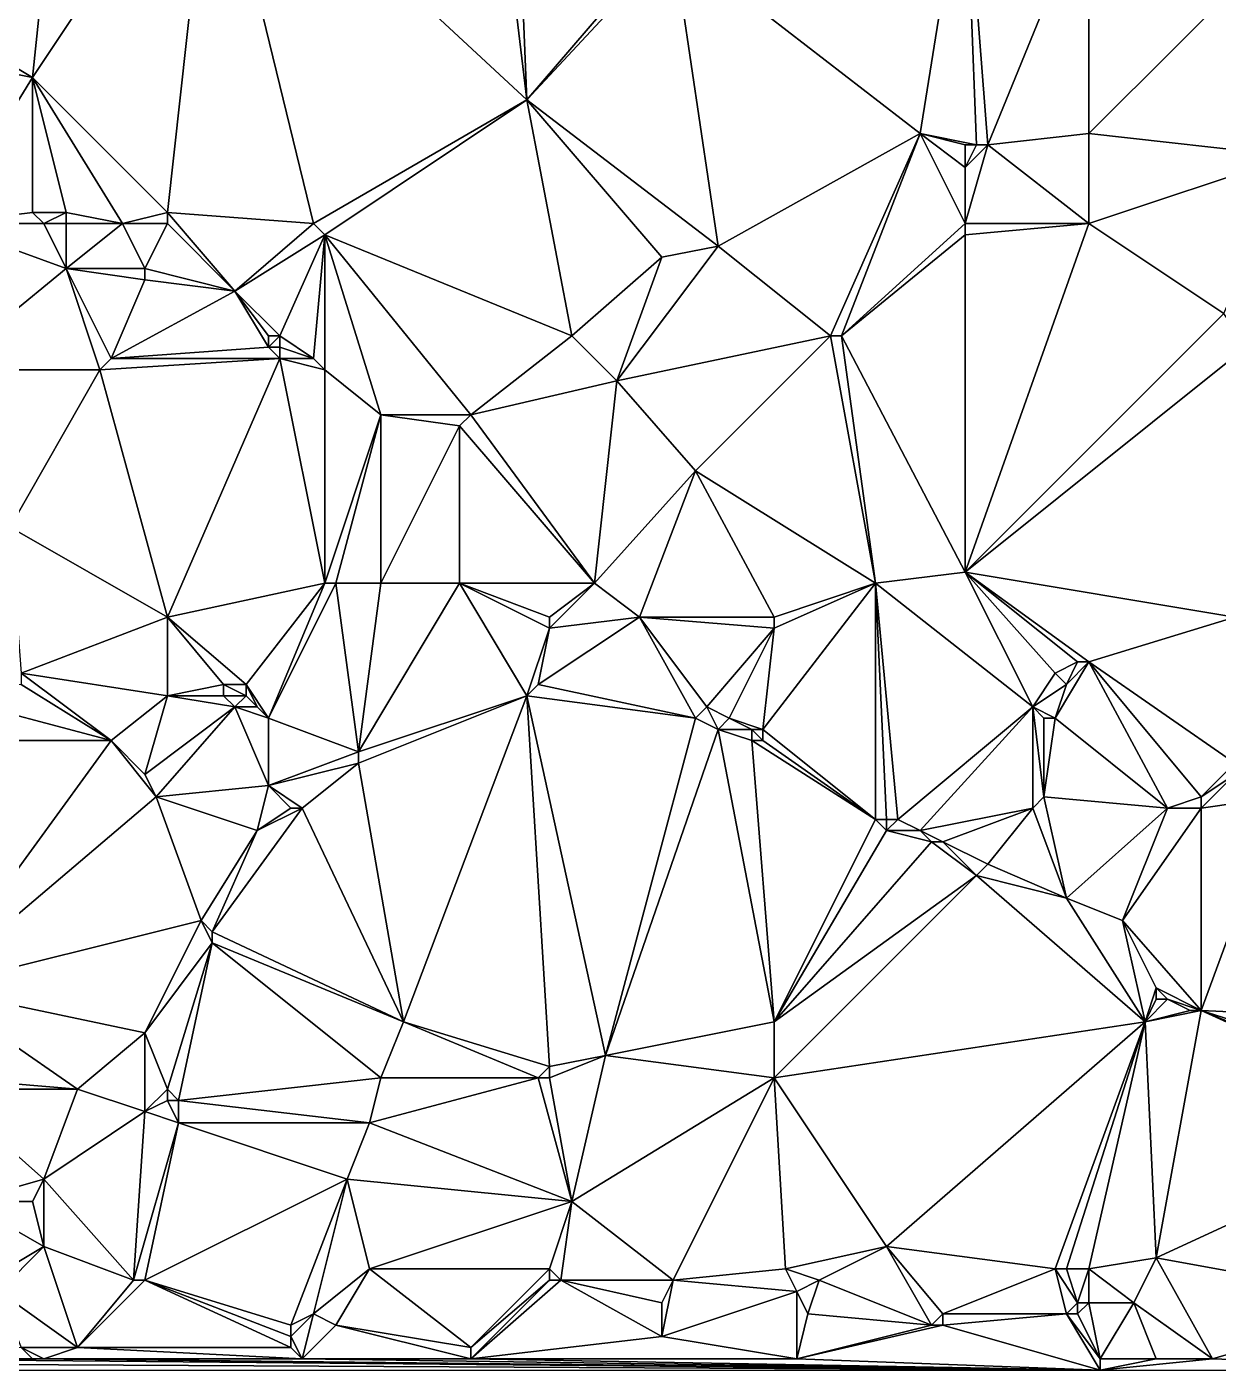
# Model space of a CAD drawing. Extents: x 2679276 to 2679656, y 1246784 to 1247152.
# Drawn here: x 2679507.5 to 2679560.5, y 1246784.2 to 1246844 of the extents above; entities that cross this region are included whole.
import ezdxf

# ---------------------------------------------------------------- set-up
doc = ezdxf.new("R2010")
doc.units = 0

msp = doc.modelspace()

# ---------------------------------------------------------------- linework, layer by layer
for points in [[(2679507.75, 1246841.75, 455.564), (2679513.75, 1246835.75, 455.943), (2679515.75, 1246853.75, 455.023)], [(2679515.75, 1246853.75, 455.023), (2679508.75, 1246851.25, 455.251), (2679507.75, 1246841.75, 455.564)], [(2679520.25, 1246835.25, 455.372), (2679515.75, 1246853.75, 455.023), (2679513.75, 1246835.75, 455.943)], [(2679528.25, 1246853.25, 454.707), (2679515.75, 1246853.75, 455.023), (2679529.75, 1246840.75, 454.312)], [(2679520.25, 1246835.25, 455.372), (2679529.75, 1246840.75, 454.312), (2679515.75, 1246853.75, 455.023)], [(2679529.25, 1246852.75, 454.703), (2679528.25, 1246853.25, 454.707), (2679529.75, 1246840.75, 454.312)], [(2679535.75, 1246847.75, 453.604), (2679529.25, 1246852.75, 454.703), (2679529.75, 1246840.75, 454.312)], [(2679547.25, 1246839.25, 454.881), (2679549.25, 1246851.75, 452.861), (2679536.25, 1246847.75, 453.58)], [(2679547.25, 1246839.25, 454.881), (2679549.75, 1246838.75, 454.914), (2679549.25, 1246851.75, 452.861)], [(2679549.75, 1246838.75, 454.914), (2679550.25, 1246838.75, 454.89), (2679549.25, 1246851.75, 452.861)], [(2679550.25, 1246838.75, 454.89), (2679554.75, 1246849.75, 453.065), (2679549.25, 1246851.75, 452.861)], [(2679498.25, 1246847.25, 455.592), (2679505.25, 1246843.25, 455.545), (2679508.25, 1246851.25, 455.258)], [(2679508.75, 1246851.25, 455.251), (2679508.25, 1246851.25, 455.258), (2679505.25, 1246843.25, 455.545)], [(2679505.25, 1246843.25, 455.545), (2679507.75, 1246841.75, 455.564), (2679508.75, 1246851.25, 455.251)], [(2679550.25, 1246838.75, 454.89), (2679554.75, 1246839.25, 454.167), (2679554.75, 1246849.75, 453.065)], [(2679554.75, 1246839.25, 454.167), (2679562.75, 1246847.25, 451.647), (2679554.75, 1246849.75, 453.065)], [(2679535.75, 1246847.75, 453.604), (2679529.75, 1246840.75, 454.312), (2679536.25, 1246847.75, 453.58)], [(2679529.75, 1246840.75, 454.312), (2679538.25, 1246834.25, 455.064), (2679536.25, 1246847.75, 453.58)], [(2679547.25, 1246839.25, 454.881), (2679536.25, 1246847.75, 453.58), (2679538.25, 1246834.25, 455.064)], [(2679563.75, 1246838.25, 452.96), (2679562.75, 1246847.25, 451.647), (2679554.75, 1246839.25, 454.167)], [(2679505.25, 1246843.25, 455.545), (2679502.75, 1246842.75, 455.984), (2679507.75, 1246841.75, 455.564)], [(2679503.75, 1246835.25, 458.432), (2679507.75, 1246841.75, 455.564), (2679502.75, 1246842.75, 455.984)], [(2679507.75, 1246841.75, 455.564), (2679503.75, 1246835.25, 458.432), (2679507.75, 1246835.75, 458.02)], [(2679511.75, 1246835.25, 457.136), (2679507.75, 1246841.75, 455.564), (2679509.25, 1246835.75, 458.003)], [(2679509.25, 1246835.75, 458.003), (2679507.75, 1246841.75, 455.564), (2679507.75, 1246835.75, 458.02)], [(2679507.75, 1246841.75, 455.564), (2679511.75, 1246835.25, 457.136), (2679513.75, 1246835.75, 455.943)], [(2679520.75, 1246834.75, 455.391), (2679529.75, 1246840.75, 454.312), (2679520.25, 1246835.25, 455.372)], [(2679520.75, 1246834.75, 455.391), (2679531.75, 1246830.25, 455.105), (2679529.75, 1246840.75, 454.312)], [(2679538.25, 1246834.25, 455.064), (2679529.75, 1246840.75, 454.312), (2679535.75, 1246833.75, 455.153)], [(2679529.75, 1246840.75, 454.312), (2679531.75, 1246830.25, 455.105), (2679535.75, 1246833.75, 455.153)], [(2679543.25, 1246830.25, 455.055), (2679547.25, 1246839.25, 454.881), (2679538.25, 1246834.25, 455.064)], [(2679543.25, 1246830.25, 455.055), (2679543.75, 1246830.25, 455.061), (2679547.25, 1246839.25, 454.881)], [(2679549.25, 1246835.25, 455.003), (2679547.25, 1246839.25, 454.881), (2679543.75, 1246830.25, 455.061)], [(2679549.25, 1246837.75, 454.975), (2679547.25, 1246839.25, 454.881), (2679549.25, 1246835.25, 455.003)], [(2679549.25, 1246837.75, 454.975), (2679549.25, 1246838.75, 454.928), (2679547.25, 1246839.25, 454.881)], [(2679549.25, 1246838.75, 454.928), (2679549.75, 1246838.75, 454.914), (2679547.25, 1246839.25, 454.881)], [(2679554.75, 1246839.25, 454.167), (2679550.25, 1246838.75, 454.89), (2679554.75, 1246835.25, 454.735)], [(2679554.75, 1246839.25, 454.167), (2679554.75, 1246835.25, 454.735), (2679563.75, 1246838.25, 452.96)], [(2679549.25, 1246837.75, 454.975), (2679549.25, 1246835.25, 455.003), (2679550.25, 1246838.75, 454.89)], [(2679549.25, 1246835.25, 455.003), (2679554.75, 1246835.25, 454.735), (2679550.25, 1246838.75, 454.89)], [(2679549.75, 1246838.75, 454.914), (2679549.25, 1246837.75, 454.975), (2679550.25, 1246838.75, 454.89)], [(2679549.25, 1246838.75, 454.928), (2679549.25, 1246837.75, 454.975), (2679549.75, 1246838.75, 454.914)], [(2679560.75, 1246831.25, 454.503), (2679563.75, 1246838.25, 452.96), (2679554.75, 1246835.25, 454.735)], [(2679507.75, 1246835.75, 458.02), (2679503.75, 1246835.25, 458.432), (2679508.25, 1246835.25, 458.2)], [(2679507.75, 1246835.75, 458.02), (2679508.25, 1246835.25, 458.2), (2679509.25, 1246835.75, 458.003)], [(2679509.25, 1246835.25, 458.156), (2679509.25, 1246835.75, 458.003), (2679508.25, 1246835.25, 458.2)], [(2679511.75, 1246835.25, 457.136), (2679509.25, 1246835.75, 458.003), (2679509.25, 1246835.25, 458.156)], [(2679513.75, 1246835.75, 455.943), (2679511.75, 1246835.25, 457.136), (2679513.75, 1246835.25, 456.176)], [(2679520.25, 1246835.25, 455.372), (2679513.75, 1246835.75, 455.943), (2679516.75, 1246832.25, 457.739)], [(2679516.75, 1246832.25, 457.739), (2679513.75, 1246835.75, 455.943), (2679513.75, 1246835.25, 456.176)], [(2679503.75, 1246828.75, 460.264), (2679509.25, 1246833.25, 458.331), (2679503.75, 1246835.25, 458.432)], [(2679508.25, 1246835.25, 458.2), (2679503.75, 1246835.25, 458.432), (2679509.25, 1246833.25, 458.331)], [(2679509.25, 1246835.25, 458.156), (2679508.25, 1246835.25, 458.2), (2679509.25, 1246833.25, 458.331)], [(2679509.25, 1246835.25, 458.156), (2679509.25, 1246833.25, 458.331), (2679511.75, 1246835.25, 457.136)], [(2679512.75, 1246833.25, 457.761), (2679511.75, 1246835.25, 457.136), (2679509.25, 1246833.25, 458.331)], [(2679513.75, 1246835.25, 456.176), (2679511.75, 1246835.25, 457.136), (2679512.75, 1246833.25, 457.761)], [(2679513.75, 1246835.25, 456.176), (2679512.75, 1246833.25, 457.761), (2679516.75, 1246832.25, 457.739)], [(2679520.25, 1246835.25, 455.372), (2679516.75, 1246832.25, 457.739), (2679520.75, 1246834.75, 455.391)], [(2679549.25, 1246834.75, 455.004), (2679549.25, 1246835.25, 455.003), (2679543.75, 1246830.25, 455.061)], [(2679560.75, 1246831.25, 454.503), (2679554.75, 1246835.25, 454.735), (2679549.25, 1246819.75, 454.968)], [(2679549.25, 1246834.75, 455.004), (2679554.75, 1246835.25, 454.735), (2679549.25, 1246835.25, 455.003)], [(2679549.25, 1246834.75, 455.004), (2679549.25, 1246819.75, 454.968), (2679554.75, 1246835.25, 454.735)], [(2679518.75, 1246830.25, 458.014), (2679520.75, 1246834.75, 455.391), (2679516.75, 1246832.25, 457.739)], [(2679520.75, 1246834.75, 455.391), (2679518.75, 1246830.25, 458.014), (2679520.25, 1246829.25, 458.15)], [(2679520.75, 1246828.75, 458.228), (2679520.75, 1246834.75, 455.391), (2679520.25, 1246829.25, 458.15)], [(2679523.25, 1246826.75, 458.185), (2679520.75, 1246834.75, 455.391), (2679520.75, 1246828.75, 458.228)], [(2679531.75, 1246830.25, 455.105), (2679520.75, 1246834.75, 455.391), (2679527.25, 1246826.75, 457.407)], [(2679523.25, 1246826.75, 458.185), (2679527.25, 1246826.75, 457.407), (2679520.75, 1246834.75, 455.391)], [(2679549.25, 1246819.75, 454.968), (2679549.25, 1246834.75, 455.004), (2679543.75, 1246830.25, 455.061)], [(2679531.75, 1246830.25, 455.105), (2679533.75, 1246828.25, 455.075), (2679535.75, 1246833.75, 455.153)], [(2679538.25, 1246834.25, 455.064), (2679535.75, 1246833.75, 455.153), (2679533.75, 1246828.25, 455.075)], [(2679543.25, 1246830.25, 455.055), (2679538.25, 1246834.25, 455.064), (2679533.75, 1246828.25, 455.075)], [(2679510.75, 1246828.75, 458.868), (2679509.25, 1246833.25, 458.331), (2679503.75, 1246828.75, 460.264)], [(2679510.75, 1246828.75, 458.868), (2679511.25, 1246829.25, 458.707), (2679509.25, 1246833.25, 458.331)], [(2679512.75, 1246832.75, 457.975), (2679509.25, 1246833.25, 458.331), (2679511.25, 1246829.25, 458.707)], [(2679512.75, 1246832.75, 457.975), (2679512.75, 1246833.25, 457.761), (2679509.25, 1246833.25, 458.331)], [(2679512.75, 1246832.75, 457.975), (2679516.75, 1246832.25, 457.739), (2679512.75, 1246833.25, 457.761)], [(2679516.75, 1246832.25, 457.739), (2679512.75, 1246832.75, 457.975), (2679511.25, 1246829.25, 458.707)], [(2679516.75, 1246832.25, 457.739), (2679511.25, 1246829.25, 458.707), (2679518.25, 1246829.75, 458.226)], [(2679518.25, 1246830.25, 458.079), (2679516.75, 1246832.25, 457.739), (2679518.25, 1246829.75, 458.226)], [(2679518.25, 1246830.25, 458.079), (2679518.75, 1246830.25, 458.014), (2679516.75, 1246832.25, 457.739)], [(2679561.75, 1246829.75, 454.492), (2679560.75, 1246831.25, 454.503), (2679549.25, 1246819.75, 454.968)], [(2679518.25, 1246829.75, 458.226), (2679518.75, 1246830.25, 458.014), (2679518.25, 1246830.25, 458.079)], [(2679518.75, 1246829.75, 458.178), (2679518.75, 1246830.25, 458.014), (2679518.25, 1246829.75, 458.226)], [(2679518.75, 1246830.25, 458.014), (2679518.75, 1246829.75, 458.178), (2679520.25, 1246829.25, 458.15)], [(2679533.75, 1246828.25, 455.075), (2679531.75, 1246830.25, 455.105), (2679527.25, 1246826.75, 457.407)], [(2679533.75, 1246828.25, 455.075), (2679537.25, 1246824.25, 455.122), (2679543.25, 1246830.25, 455.055)], [(2679537.25, 1246824.25, 455.122), (2679545.25, 1246819.25, 455.149), (2679543.25, 1246830.25, 455.055)], [(2679543.25, 1246830.25, 455.055), (2679545.25, 1246819.25, 455.149), (2679543.75, 1246830.25, 455.061)], [(2679549.25, 1246819.75, 454.968), (2679543.75, 1246830.25, 455.061), (2679545.25, 1246819.25, 455.149)], [(2679518.25, 1246829.75, 458.226), (2679511.25, 1246829.25, 458.707), (2679518.75, 1246829.25, 458.32)], [(2679518.25, 1246829.75, 458.226), (2679518.75, 1246829.25, 458.32), (2679518.75, 1246829.75, 458.178)], [(2679518.75, 1246829.75, 458.178), (2679518.75, 1246829.25, 458.32), (2679520.25, 1246829.25, 458.15)], [(2679549.25, 1246819.75, 454.968), (2679561.25, 1246817.75, 454.66), (2679561.75, 1246829.75, 454.492)], [(2679510.75, 1246828.75, 458.868), (2679518.75, 1246829.25, 458.32), (2679511.25, 1246829.25, 458.707)], [(2679513.75, 1246817.75, 460.924), (2679518.75, 1246829.25, 458.32), (2679510.75, 1246828.75, 458.868)], [(2679520.75, 1246819.25, 460.027), (2679518.75, 1246829.25, 458.32), (2679513.75, 1246817.75, 460.924)], [(2679520.75, 1246828.75, 458.228), (2679520.25, 1246829.25, 458.15), (2679518.75, 1246829.25, 458.32)], [(2679518.75, 1246829.25, 458.32), (2679520.75, 1246819.25, 460.027), (2679520.75, 1246828.75, 458.228)], [(2679503.75, 1246828.75, 460.264), (2679506.75, 1246821.75, 460.735), (2679510.75, 1246828.75, 458.868)], [(2679506.75, 1246821.75, 460.735), (2679513.75, 1246817.75, 460.924), (2679510.75, 1246828.75, 458.868)], [(2679523.25, 1246826.75, 458.185), (2679520.75, 1246828.75, 458.228), (2679520.75, 1246819.25, 460.027)], [(2679533.75, 1246828.25, 455.075), (2679527.25, 1246826.75, 457.407), (2679532.75, 1246819.25, 456.669)], [(2679533.75, 1246828.25, 455.075), (2679532.75, 1246819.25, 456.669), (2679537.25, 1246824.25, 455.122)], [(2679521.25, 1246819.25, 459.916), (2679523.25, 1246826.75, 458.185), (2679520.75, 1246819.25, 460.027)], [(2679523.25, 1246826.75, 458.185), (2679521.25, 1246819.25, 459.916), (2679523.25, 1246819.25, 459.366)], [(2679527.25, 1246826.75, 457.407), (2679523.25, 1246826.75, 458.185), (2679526.75, 1246826.25, 457.696)], [(2679523.25, 1246826.75, 458.185), (2679523.25, 1246819.25, 459.366), (2679526.75, 1246826.25, 457.696)], [(2679527.25, 1246826.75, 457.407), (2679526.75, 1246826.25, 457.696), (2679532.75, 1246819.25, 456.669)], [(2679526.75, 1246819.25, 458.198), (2679526.75, 1246826.25, 457.696), (2679523.25, 1246819.25, 459.366)], [(2679526.75, 1246819.25, 458.198), (2679532.75, 1246819.25, 456.669), (2679526.75, 1246826.25, 457.696)], [(2679532.75, 1246819.25, 456.669), (2679534.75, 1246817.75, 456.806), (2679537.25, 1246824.25, 455.122)], [(2679540.75, 1246817.75, 455.586), (2679537.25, 1246824.25, 455.122), (2679534.75, 1246817.75, 456.806)], [(2679540.75, 1246817.75, 455.586), (2679545.25, 1246819.25, 455.149), (2679537.25, 1246824.25, 455.122)], [(2679513.75, 1246817.75, 460.924), (2679506.75, 1246821.75, 460.735), (2679507.25, 1246815.25, 462.926)], [(2679549.25, 1246819.75, 454.968), (2679545.25, 1246819.25, 455.149), (2679552.25, 1246813.75, 455.521)], [(2679554.25, 1246815.75, 455.189), (2679554.75, 1246815.75, 455.226), (2679549.25, 1246819.75, 454.968)], [(2679549.25, 1246819.75, 454.968), (2679553.25, 1246815.25, 455.234), (2679554.25, 1246815.75, 455.189)], [(2679549.25, 1246819.75, 454.968), (2679552.25, 1246813.75, 455.521), (2679553.25, 1246815.25, 455.234)], [(2679561.25, 1246817.75, 454.66), (2679549.25, 1246819.75, 454.968), (2679554.75, 1246815.75, 455.226)], [(2679520.75, 1246819.25, 460.027), (2679513.75, 1246817.75, 460.924), (2679517.25, 1246814.75, 460.838)], [(2679520.75, 1246819.25, 460.027), (2679517.25, 1246814.75, 460.838), (2679518.25, 1246813.25, 460.966)], [(2679521.25, 1246819.25, 459.916), (2679518.25, 1246813.25, 460.966), (2679522.25, 1246811.75, 460.334)], [(2679521.25, 1246819.25, 459.916), (2679520.75, 1246819.25, 460.027), (2679518.25, 1246813.25, 460.966)], [(2679523.25, 1246819.25, 459.366), (2679521.25, 1246819.25, 459.916), (2679522.25, 1246811.75, 460.334)], [(2679523.25, 1246819.25, 459.366), (2679522.25, 1246811.75, 460.334), (2679526.75, 1246819.25, 458.198)], [(2679526.75, 1246819.25, 458.198), (2679522.25, 1246811.75, 460.334), (2679529.75, 1246814.25, 457.797)], [(2679526.75, 1246819.25, 458.198), (2679530.75, 1246817.25, 457.268), (2679530.75, 1246817.75, 457.197)], [(2679532.75, 1246819.25, 456.669), (2679526.75, 1246819.25, 458.198), (2679530.75, 1246817.75, 457.197)], [(2679526.75, 1246819.25, 458.198), (2679529.75, 1246814.25, 457.797), (2679530.75, 1246817.25, 457.268)], [(2679530.75, 1246817.25, 457.268), (2679532.75, 1246819.25, 456.669), (2679530.75, 1246817.75, 457.197)], [(2679532.75, 1246819.25, 456.669), (2679530.75, 1246817.25, 457.268), (2679534.75, 1246817.75, 456.806)], [(2679540.75, 1246817.25, 455.683), (2679540.25, 1246812.75, 457.084), (2679545.25, 1246819.25, 455.149)], [(2679545.25, 1246819.25, 455.149), (2679540.25, 1246812.75, 457.084), (2679545.25, 1246808.75, 457.543)], [(2679540.75, 1246817.75, 455.586), (2679540.75, 1246817.25, 455.683), (2679545.25, 1246819.25, 455.149)], [(2679545.75, 1246808.75, 457.521), (2679545.25, 1246819.25, 455.149), (2679545.25, 1246808.75, 457.543)], [(2679546.25, 1246808.75, 457.493), (2679545.25, 1246819.25, 455.149), (2679545.75, 1246808.75, 457.521)], [(2679552.25, 1246813.75, 455.521), (2679545.25, 1246819.25, 455.149), (2679546.25, 1246808.75, 457.493)], [(2679513.75, 1246817.75, 460.924), (2679507.25, 1246815.25, 462.926), (2679513.75, 1246814.25, 461.726)], [(2679516.25, 1246814.75, 460.977), (2679513.75, 1246817.75, 460.924), (2679513.75, 1246814.25, 461.726)], [(2679516.25, 1246814.75, 460.977), (2679517.25, 1246814.75, 460.838), (2679513.75, 1246817.75, 460.924)], [(2679530.25, 1246814.75, 457.611), (2679537.25, 1246813.25, 457.279), (2679534.75, 1246817.75, 456.806)], [(2679530.25, 1246814.75, 457.611), (2679534.75, 1246817.75, 456.806), (2679530.75, 1246817.25, 457.268)], [(2679534.75, 1246817.75, 456.806), (2679537.75, 1246813.75, 457.152), (2679540.75, 1246817.25, 455.683)], [(2679537.75, 1246813.75, 457.152), (2679534.75, 1246817.75, 456.806), (2679537.25, 1246813.25, 457.279)], [(2679540.75, 1246817.25, 455.683), (2679540.75, 1246817.75, 455.586), (2679534.75, 1246817.75, 456.806)], [(2679561.25, 1246811.25, 457.354), (2679561.25, 1246817.75, 454.66), (2679554.75, 1246815.75, 455.226)], [(2679530.25, 1246814.75, 457.611), (2679530.75, 1246817.25, 457.268), (2679529.75, 1246814.25, 457.797)], [(2679538.75, 1246813.25, 457.14), (2679540.75, 1246817.25, 455.683), (2679537.75, 1246813.75, 457.152)], [(2679540.75, 1246817.25, 455.683), (2679538.75, 1246813.25, 457.14), (2679540.25, 1246812.75, 457.084)], [(2679507.25, 1246814.75, 463.048), (2679511.25, 1246812.25, 463.224), (2679507.25, 1246815.25, 462.926)], [(2679511.25, 1246812.25, 463.224), (2679513.75, 1246814.25, 461.726), (2679507.25, 1246815.25, 462.926)], [(2679552.25, 1246813.75, 455.521), (2679553.75, 1246814.75, 455.373), (2679553.25, 1246815.25, 455.234)], [(2679553.25, 1246813.25, 455.653), (2679558.25, 1246809.25, 457.444), (2679554.75, 1246815.75, 455.226)], [(2679553.75, 1246814.75, 455.373), (2679553.25, 1246813.25, 455.653), (2679554.75, 1246815.75, 455.226)], [(2679553.25, 1246815.25, 455.234), (2679553.75, 1246814.75, 455.373), (2679554.25, 1246815.75, 455.189)], [(2679554.25, 1246815.75, 455.189), (2679553.75, 1246814.75, 455.373), (2679554.75, 1246815.75, 455.226)], [(2679561.25, 1246811.25, 457.354), (2679554.75, 1246815.75, 455.226), (2679559.75, 1246809.75, 457.531)], [(2679558.25, 1246809.25, 457.444), (2679559.75, 1246809.75, 457.531), (2679554.75, 1246815.75, 455.226)], [(2679503.75, 1246814.25, 463.163), (2679511.25, 1246812.25, 463.224), (2679507.25, 1246814.75, 463.048)], [(2679516.25, 1246814.75, 460.977), (2679513.75, 1246814.25, 461.726), (2679516.25, 1246814.25, 461.091)], [(2679516.25, 1246814.75, 460.977), (2679517.25, 1246814.25, 460.926), (2679517.25, 1246814.75, 460.838)], [(2679516.25, 1246814.25, 461.091), (2679517.25, 1246814.25, 460.926), (2679516.25, 1246814.75, 460.977)], [(2679517.75, 1246813.75, 460.947), (2679518.25, 1246813.25, 460.966), (2679517.25, 1246814.75, 460.838)], [(2679517.25, 1246814.25, 460.926), (2679517.75, 1246813.75, 460.947), (2679517.25, 1246814.75, 460.838)], [(2679530.25, 1246814.75, 457.611), (2679529.75, 1246814.25, 457.797), (2679537.25, 1246813.25, 457.279)], [(2679553.75, 1246814.75, 455.373), (2679552.25, 1246813.75, 455.521), (2679553.25, 1246813.25, 455.653)], [(2679511.25, 1246812.25, 463.224), (2679503.75, 1246814.25, 463.163), (2679501.25, 1246812.25, 463.355)], [(2679511.25, 1246812.25, 463.224), (2679512.75, 1246810.75, 463.413), (2679513.75, 1246814.25, 461.726)], [(2679512.75, 1246810.75, 463.413), (2679516.75, 1246813.75, 461.129), (2679513.75, 1246814.25, 461.726)], [(2679516.25, 1246814.25, 461.091), (2679513.75, 1246814.25, 461.726), (2679516.75, 1246813.75, 461.129)], [(2679517.25, 1246814.25, 460.926), (2679516.25, 1246814.25, 461.091), (2679516.75, 1246813.75, 461.129)], [(2679517.25, 1246814.25, 460.926), (2679516.75, 1246813.75, 461.129), (2679517.75, 1246813.75, 460.947)], [(2679529.75, 1246814.25, 457.797), (2679522.25, 1246811.25, 460.394), (2679524.25, 1246799.75, 460.646)], [(2679522.25, 1246811.25, 460.394), (2679529.75, 1246814.25, 457.797), (2679522.25, 1246811.75, 460.334)], [(2679524.25, 1246799.75, 460.646), (2679530.75, 1246797.75, 459.324), (2679529.75, 1246814.25, 457.797)], [(2679529.75, 1246814.25, 457.797), (2679533.25, 1246798.25, 459.113), (2679537.25, 1246813.25, 457.279)], [(2679530.75, 1246797.75, 459.324), (2679533.25, 1246798.25, 459.113), (2679529.75, 1246814.25, 457.797)], [(2679513.25, 1246809.75, 463.511), (2679516.75, 1246813.75, 461.129), (2679512.75, 1246810.75, 463.413)], [(2679516.75, 1246813.75, 461.129), (2679513.25, 1246809.75, 463.511), (2679518.25, 1246810.25, 461.855)], [(2679517.75, 1246813.75, 460.947), (2679516.75, 1246813.75, 461.129), (2679518.25, 1246813.25, 460.966)], [(2679518.25, 1246810.25, 461.855), (2679518.25, 1246813.25, 460.966), (2679516.75, 1246813.75, 461.129)], [(2679538.25, 1246812.75, 457.266), (2679537.75, 1246813.75, 457.152), (2679537.25, 1246813.25, 457.279)], [(2679538.25, 1246812.75, 457.266), (2679538.75, 1246813.25, 457.14), (2679537.75, 1246813.75, 457.152)], [(2679546.25, 1246808.75, 457.493), (2679547.25, 1246808.25, 457.525), (2679552.25, 1246813.75, 455.521)], [(2679552.25, 1246809.25, 456.554), (2679552.25, 1246813.75, 455.521), (2679547.25, 1246808.25, 457.525)], [(2679552.75, 1246809.75, 456.407), (2679552.25, 1246813.75, 455.521), (2679552.25, 1246809.25, 456.554)], [(2679552.75, 1246813.25, 455.618), (2679553.25, 1246813.25, 455.653), (2679552.25, 1246813.75, 455.521)], [(2679552.75, 1246813.25, 455.618), (2679552.25, 1246813.75, 455.521), (2679552.75, 1246809.75, 456.407)], [(2679518.25, 1246813.25, 460.966), (2679518.25, 1246810.25, 461.855), (2679522.25, 1246811.75, 460.334)], [(2679538.25, 1246812.75, 457.266), (2679537.25, 1246813.25, 457.279), (2679533.25, 1246798.25, 459.113)], [(2679538.25, 1246812.75, 457.266), (2679539.75, 1246812.75, 457.133), (2679538.75, 1246813.25, 457.14)], [(2679539.75, 1246812.75, 457.133), (2679540.25, 1246812.75, 457.084), (2679538.75, 1246813.25, 457.14)], [(2679553.25, 1246813.25, 455.653), (2679552.75, 1246813.25, 455.618), (2679552.75, 1246809.75, 456.407)], [(2679552.75, 1246809.75, 456.407), (2679558.25, 1246809.25, 457.444), (2679553.25, 1246813.25, 455.653)], [(2679501.25, 1246812.25, 463.355), (2679503.25, 1246801.25, 464.863), (2679511.25, 1246812.25, 463.224)], [(2679503.25, 1246801.25, 464.863), (2679513.25, 1246809.75, 463.511), (2679511.25, 1246812.25, 463.224)], [(2679512.75, 1246810.75, 463.413), (2679511.25, 1246812.25, 463.224), (2679513.25, 1246809.75, 463.511)], [(2679540.75, 1246799.75, 459.094), (2679538.25, 1246812.75, 457.266), (2679533.25, 1246798.25, 459.113)], [(2679539.75, 1246812.75, 457.133), (2679538.25, 1246812.75, 457.266), (2679539.75, 1246812.25, 457.21)], [(2679538.25, 1246812.75, 457.266), (2679540.75, 1246799.75, 459.094), (2679539.75, 1246812.25, 457.21)], [(2679539.75, 1246812.75, 457.133), (2679540.25, 1246812.25, 457.173), (2679540.25, 1246812.75, 457.084)], [(2679539.75, 1246812.75, 457.133), (2679539.75, 1246812.25, 457.21), (2679540.25, 1246812.25, 457.173)], [(2679539.75, 1246812.25, 457.21), (2679545.25, 1246808.75, 457.543), (2679540.25, 1246812.25, 457.173)], [(2679540.75, 1246799.75, 459.094), (2679545.25, 1246808.75, 457.543), (2679539.75, 1246812.25, 457.21)], [(2679540.25, 1246812.25, 457.173), (2679545.25, 1246808.75, 457.543), (2679540.25, 1246812.75, 457.084)], [(2679522.25, 1246811.25, 460.394), (2679522.25, 1246811.75, 460.334), (2679518.25, 1246810.25, 461.855)], [(2679519.75, 1246809.25, 461.575), (2679522.25, 1246811.25, 460.394), (2679518.25, 1246810.25, 461.855)], [(2679519.75, 1246809.25, 461.575), (2679524.25, 1246799.75, 460.646), (2679522.25, 1246811.25, 460.394)], [(2679561.25, 1246810.75, 457.444), (2679561.25, 1246811.25, 457.354), (2679559.75, 1246809.75, 457.531)], [(2679559.75, 1246809.75, 457.531), (2679559.75, 1246809.25, 457.599), (2679561.25, 1246810.75, 457.444)], [(2679563.25, 1246809.75, 457.205), (2679561.25, 1246810.75, 457.444), (2679559.75, 1246809.25, 457.599)], [(2679513.25, 1246809.75, 463.511), (2679517.75, 1246808.25, 462.507), (2679518.25, 1246810.25, 461.855)], [(2679519.25, 1246809.25, 461.767), (2679518.25, 1246810.25, 461.855), (2679517.75, 1246808.25, 462.507)], [(2679519.25, 1246809.25, 461.767), (2679519.75, 1246809.25, 461.575), (2679518.25, 1246810.25, 461.855)], [(2679513.25, 1246809.75, 463.511), (2679503.25, 1246801.25, 464.863), (2679515.25, 1246804.25, 463.617)], [(2679513.25, 1246809.75, 463.511), (2679515.25, 1246804.25, 463.617), (2679517.75, 1246808.25, 462.507)], [(2679524.25, 1246799.75, 460.646), (2679519.75, 1246809.25, 461.575), (2679515.75, 1246803.75, 463.502)], [(2679517.75, 1246808.25, 462.507), (2679515.75, 1246803.75, 463.502), (2679519.75, 1246809.25, 461.575)], [(2679519.25, 1246809.25, 461.767), (2679517.75, 1246808.25, 462.507), (2679519.75, 1246809.25, 461.575)], [(2679547.25, 1246808.25, 457.525), (2679548.25, 1246807.75, 457.548), (2679552.25, 1246809.25, 456.554)], [(2679552.25, 1246809.25, 456.554), (2679548.25, 1246807.75, 457.548), (2679550.25, 1246806.75, 457.563)], [(2679553.75, 1246805.25, 457.806), (2679552.25, 1246809.25, 456.554), (2679550.25, 1246806.75, 457.563)], [(2679552.25, 1246809.25, 456.554), (2679553.75, 1246805.25, 457.806), (2679552.75, 1246809.75, 456.407)], [(2679552.75, 1246809.75, 456.407), (2679553.75, 1246805.25, 457.806), (2679558.25, 1246809.25, 457.444)], [(2679556.25, 1246804.25, 458.081), (2679558.25, 1246809.25, 457.444), (2679553.75, 1246805.25, 457.806)], [(2679556.25, 1246804.25, 458.081), (2679559.75, 1246809.25, 457.599), (2679558.25, 1246809.25, 457.444)], [(2679556.25, 1246804.25, 458.081), (2679559.75, 1246800.25, 458.23), (2679559.75, 1246809.25, 457.599)], [(2679559.75, 1246809.75, 457.531), (2679558.25, 1246809.25, 457.444), (2679559.75, 1246809.25, 457.599)], [(2679559.75, 1246800.25, 458.23), (2679563.25, 1246809.75, 457.205), (2679559.75, 1246809.25, 457.599)], [(2679570.75, 1246799.75, 457.337), (2679563.25, 1246809.75, 457.205), (2679559.75, 1246800.25, 458.23)], [(2679545.75, 1246808.25, 457.599), (2679545.25, 1246808.75, 457.543), (2679540.75, 1246799.75, 459.094)], [(2679545.75, 1246808.25, 457.599), (2679545.75, 1246808.75, 457.521), (2679545.25, 1246808.75, 457.543)], [(2679545.75, 1246808.25, 457.599), (2679547.25, 1246808.25, 457.525), (2679546.25, 1246808.75, 457.493)], [(2679545.75, 1246808.25, 457.599), (2679546.25, 1246808.75, 457.493), (2679545.75, 1246808.75, 457.521)], [(2679515.75, 1246803.75, 463.502), (2679517.75, 1246808.25, 462.507), (2679515.25, 1246804.25, 463.617)], [(2679545.75, 1246808.25, 457.599), (2679540.75, 1246799.75, 459.094), (2679547.75, 1246807.75, 457.589)], [(2679545.75, 1246808.25, 457.599), (2679547.75, 1246807.75, 457.589), (2679547.25, 1246808.25, 457.525)], [(2679548.25, 1246807.75, 457.548), (2679547.25, 1246808.25, 457.525), (2679547.75, 1246807.75, 457.589)], [(2679540.75, 1246799.75, 459.094), (2679549.75, 1246806.25, 457.717), (2679547.75, 1246807.75, 457.589)], [(2679548.25, 1246807.75, 457.548), (2679547.75, 1246807.75, 457.589), (2679549.75, 1246806.25, 457.717)], [(2679549.75, 1246806.25, 457.717), (2679550.25, 1246806.75, 457.563), (2679548.25, 1246807.75, 457.548)], [(2679540.75, 1246797.25, 459.452), (2679557.25, 1246799.75, 458.464), (2679549.75, 1246806.25, 457.717)], [(2679540.75, 1246799.75, 459.094), (2679540.75, 1246797.25, 459.452), (2679549.75, 1246806.25, 457.717)], [(2679549.75, 1246806.25, 457.717), (2679553.75, 1246805.25, 457.806), (2679550.25, 1246806.75, 457.563)], [(2679553.75, 1246805.25, 457.806), (2679549.75, 1246806.25, 457.717), (2679557.25, 1246799.75, 458.464)], [(2679557.25, 1246799.75, 458.464), (2679556.25, 1246804.25, 458.081), (2679553.75, 1246805.25, 457.806)], [(2679515.25, 1246804.25, 463.617), (2679503.25, 1246801.25, 464.863), (2679512.75, 1246799.25, 464.089)], [(2679512.75, 1246799.25, 464.089), (2679515.75, 1246803.25, 463.514), (2679515.25, 1246804.25, 463.617)], [(2679515.75, 1246803.75, 463.502), (2679515.25, 1246804.25, 463.617), (2679515.75, 1246803.25, 463.514)], [(2679556.25, 1246804.25, 458.081), (2679557.75, 1246801.25, 458.255), (2679559.75, 1246800.25, 458.23)], [(2679556.25, 1246804.25, 458.081), (2679557.25, 1246799.75, 458.464), (2679557.75, 1246801.25, 458.255)], [(2679512.75, 1246799.25, 464.089), (2679513.75, 1246796.75, 464.202), (2679515.75, 1246803.25, 463.514)], [(2679514.25, 1246796.25, 464.075), (2679515.75, 1246803.25, 463.514), (2679513.75, 1246796.75, 464.202)], [(2679514.25, 1246796.25, 464.075), (2679523.25, 1246797.25, 460.878), (2679515.75, 1246803.25, 463.514)], [(2679515.75, 1246803.75, 463.502), (2679515.75, 1246803.25, 463.514), (2679524.25, 1246799.75, 460.646)], [(2679523.25, 1246797.25, 460.878), (2679524.25, 1246799.75, 460.646), (2679515.75, 1246803.25, 463.514)], [(2679509.75, 1246796.75, 464.736), (2679503.25, 1246801.25, 464.863), (2679503.75, 1246797.25, 465.568)], [(2679509.75, 1246796.75, 464.736), (2679512.75, 1246799.25, 464.089), (2679503.25, 1246801.25, 464.863)], [(2679557.75, 1246800.75, 458.303), (2679557.75, 1246801.25, 458.255), (2679557.25, 1246799.75, 458.464)], [(2679557.75, 1246800.75, 458.303), (2679558.25, 1246800.75, 458.272), (2679557.75, 1246801.25, 458.255)], [(2679558.25, 1246800.75, 458.272), (2679559.75, 1246800.25, 458.23), (2679557.75, 1246801.25, 458.255)], [(2679557.75, 1246800.75, 458.303), (2679557.25, 1246799.75, 458.464), (2679558.25, 1246800.75, 458.272)], [(2679559.25, 1246800.25, 458.262), (2679558.25, 1246800.75, 458.272), (2679557.25, 1246799.75, 458.464)], [(2679559.25, 1246800.25, 458.262), (2679559.75, 1246800.25, 458.23), (2679558.25, 1246800.75, 458.272)], [(2679524.25, 1246799.75, 460.646), (2679523.25, 1246797.25, 460.878), (2679530.25, 1246797.25, 459.49)], [(2679524.25, 1246799.75, 460.646), (2679530.25, 1246797.25, 459.49), (2679530.75, 1246797.75, 459.324)], [(2679540.75, 1246797.25, 459.452), (2679540.75, 1246799.75, 459.094), (2679533.25, 1246798.25, 459.113)], [(2679545.75, 1246789.75, 460.404), (2679557.25, 1246799.75, 458.464), (2679540.75, 1246797.25, 459.452)], [(2679545.75, 1246789.75, 460.404), (2679553.25, 1246788.75, 460.621), (2679557.25, 1246799.75, 458.464)], [(2679553.25, 1246788.75, 460.621), (2679553.75, 1246788.75, 460.591), (2679557.25, 1246799.75, 458.464)], [(2679553.75, 1246788.75, 460.591), (2679554.75, 1246788.75, 460.533), (2679557.25, 1246799.75, 458.464)], [(2679554.75, 1246788.75, 460.533), (2679557.75, 1246789.25, 460.279), (2679557.25, 1246799.75, 458.464)], [(2679559.25, 1246800.25, 458.262), (2679557.25, 1246799.75, 458.464), (2679559.75, 1246800.25, 458.23)], [(2679557.75, 1246789.25, 460.279), (2679559.75, 1246800.25, 458.23), (2679557.25, 1246799.75, 458.464)], [(2679570.75, 1246795.25, 458.134), (2679559.75, 1246800.25, 458.23), (2679557.75, 1246789.25, 460.279)], [(2679570.75, 1246799.75, 457.337), (2679559.75, 1246800.25, 458.23), (2679570.75, 1246796.75, 457.832)], [(2679570.75, 1246796.75, 457.832), (2679559.75, 1246800.25, 458.23), (2679570.75, 1246795.75, 458.023)], [(2679570.75, 1246795.75, 458.023), (2679559.75, 1246800.25, 458.23), (2679570.75, 1246795.25, 458.134)], [(2679509.75, 1246796.75, 464.736), (2679512.75, 1246795.75, 464.536), (2679512.75, 1246799.25, 464.089)], [(2679513.75, 1246796.75, 464.202), (2679512.75, 1246799.25, 464.089), (2679512.75, 1246795.75, 464.536)], [(2679530.75, 1246797.75, 459.324), (2679530.75, 1246797.25, 459.374), (2679533.25, 1246798.25, 459.113)], [(2679533.25, 1246798.25, 459.113), (2679530.75, 1246797.25, 459.374), (2679531.75, 1246791.75, 460.485)], [(2679533.25, 1246798.25, 459.113), (2679531.75, 1246791.75, 460.485), (2679540.75, 1246797.25, 459.452)], [(2679530.75, 1246797.25, 459.374), (2679530.75, 1246797.75, 459.324), (2679530.25, 1246797.25, 459.49)], [(2679503.75, 1246797.25, 465.568), (2679503.75, 1246796.75, 465.736), (2679509.75, 1246796.75, 464.736)], [(2679504.75, 1246791.75, 467.255), (2679508.25, 1246792.75, 465.991), (2679503.75, 1246796.75, 465.736)], [(2679508.25, 1246792.75, 465.991), (2679509.75, 1246796.75, 464.736), (2679503.75, 1246796.75, 465.736)], [(2679509.75, 1246796.75, 464.736), (2679508.25, 1246792.75, 465.991), (2679512.75, 1246795.75, 464.536)], [(2679513.75, 1246796.25, 464.229), (2679513.75, 1246796.75, 464.202), (2679512.75, 1246795.75, 464.536)], [(2679513.75, 1246796.75, 464.202), (2679513.75, 1246796.25, 464.229), (2679514.25, 1246796.25, 464.075)], [(2679523.25, 1246797.25, 460.878), (2679514.25, 1246796.25, 464.075), (2679522.75, 1246795.25, 461.109)], [(2679523.25, 1246797.25, 460.878), (2679522.75, 1246795.25, 461.109), (2679530.25, 1246797.25, 459.49)], [(2679530.25, 1246797.25, 459.49), (2679522.75, 1246795.25, 461.109), (2679531.75, 1246791.75, 460.485)], [(2679530.75, 1246797.25, 459.374), (2679530.25, 1246797.25, 459.49), (2679531.75, 1246791.75, 460.485)], [(2679536.25, 1246788.25, 460.598), (2679540.75, 1246797.25, 459.452), (2679531.75, 1246791.75, 460.485)], [(2679540.75, 1246797.25, 459.452), (2679536.25, 1246788.25, 460.598), (2679541.25, 1246788.75, 460.234)], [(2679540.75, 1246797.25, 459.452), (2679541.25, 1246788.75, 460.234), (2679545.75, 1246789.75, 460.404)], [(2679514.25, 1246795.25, 464.115), (2679513.75, 1246796.25, 464.229), (2679512.75, 1246795.75, 464.536)], [(2679514.25, 1246795.25, 464.115), (2679514.25, 1246796.25, 464.075), (2679513.75, 1246796.25, 464.229)], [(2679514.25, 1246795.25, 464.115), (2679522.75, 1246795.25, 461.109), (2679514.25, 1246796.25, 464.075)], [(2679508.25, 1246792.75, 465.991), (2679512.25, 1246788.25, 466.011), (2679512.75, 1246795.75, 464.536)], [(2679514.25, 1246795.25, 464.115), (2679512.75, 1246795.75, 464.536), (2679512.25, 1246788.25, 466.011)], [(2679512.75, 1246788.25, 465.872), (2679514.25, 1246795.25, 464.115), (2679512.25, 1246788.25, 466.011)], [(2679512.75, 1246788.25, 465.872), (2679521.75, 1246792.75, 461.929), (2679514.25, 1246795.25, 464.115)], [(2679521.75, 1246792.75, 461.929), (2679522.75, 1246795.25, 461.109), (2679514.25, 1246795.25, 464.115)], [(2679522.75, 1246795.25, 461.109), (2679521.75, 1246792.75, 461.929), (2679531.75, 1246791.75, 460.485)], [(2679568.75, 1246787.25, 460.301), (2679570.75, 1246795.25, 458.134), (2679557.75, 1246789.25, 460.279)], [(2679507.75, 1246791.75, 466.464), (2679508.25, 1246792.75, 465.991), (2679504.75, 1246791.75, 467.255)], [(2679507.75, 1246791.75, 466.464), (2679508.25, 1246789.75, 466.997), (2679508.25, 1246792.75, 465.991)], [(2679512.25, 1246788.25, 466.011), (2679508.25, 1246792.75, 465.991), (2679508.25, 1246789.75, 466.997)], [(2679512.75, 1246788.25, 465.872), (2679519.25, 1246786.25, 464.78), (2679521.75, 1246792.75, 461.929)], [(2679520.25, 1246786.75, 464.381), (2679521.75, 1246792.75, 461.929), (2679519.25, 1246786.25, 464.78)], [(2679521.75, 1246792.75, 461.929), (2679520.25, 1246786.75, 464.381), (2679522.75, 1246788.75, 463.085)], [(2679521.75, 1246792.75, 461.929), (2679522.75, 1246788.75, 463.085), (2679531.75, 1246791.75, 460.485)], [(2679508.25, 1246789.75, 466.997), (2679504.75, 1246791.75, 467.255), (2679505.75, 1246788.25, 468.662)], [(2679504.75, 1246791.75, 467.255), (2679508.25, 1246789.75, 466.997), (2679507.75, 1246791.75, 466.464)], [(2679530.75, 1246788.75, 461.866), (2679531.75, 1246791.75, 460.485), (2679522.75, 1246788.75, 463.085)], [(2679530.75, 1246788.75, 461.866), (2679531.25, 1246788.25, 461.923), (2679531.75, 1246791.75, 460.485)], [(2679536.25, 1246788.25, 460.598), (2679531.75, 1246791.75, 460.485), (2679531.25, 1246788.25, 461.923)], [(2679505.75, 1246788.25, 468.662), (2679506.25, 1246787.75, 468.799), (2679508.25, 1246789.75, 466.997)], [(2679506.25, 1246787.75, 468.799), (2679509.75, 1246785.25, 468.832), (2679508.25, 1246789.75, 466.997)], [(2679512.25, 1246788.25, 466.011), (2679508.25, 1246789.75, 466.997), (2679509.75, 1246785.25, 468.832)], [(2679542.75, 1246788.25, 460.266), (2679545.75, 1246789.75, 460.404), (2679541.25, 1246788.75, 460.234)], [(2679542.75, 1246788.25, 460.266), (2679547.75, 1246786.25, 461.903), (2679545.75, 1246789.75, 460.404)], [(2679553.25, 1246788.75, 460.621), (2679545.75, 1246789.75, 460.404), (2679548.25, 1246786.75, 461.642)], [(2679545.75, 1246789.75, 460.404), (2679547.75, 1246786.25, 461.903), (2679548.25, 1246786.75, 461.642)], [(2679557.75, 1246789.25, 460.279), (2679554.75, 1246788.75, 460.533), (2679556.75, 1246787.25, 461.126)], [(2679557.75, 1246789.25, 460.279), (2679556.75, 1246787.25, 461.126), (2679560.25, 1246784.75, 462.018)], [(2679560.25, 1246784.75, 462.018), (2679568.75, 1246787.25, 460.301), (2679557.75, 1246789.25, 460.279)], [(2679521.25, 1246786.25, 464.372), (2679522.75, 1246788.75, 463.085), (2679520.25, 1246786.75, 464.381)], [(2679521.25, 1246786.25, 464.372), (2679527.25, 1246785.25, 463.761), (2679522.75, 1246788.75, 463.085)], [(2679527.25, 1246785.25, 463.761), (2679530.75, 1246788.75, 461.866), (2679522.75, 1246788.75, 463.085)], [(2679530.75, 1246788.25, 462.071), (2679530.75, 1246788.75, 461.866), (2679527.25, 1246785.25, 463.761)], [(2679530.75, 1246788.75, 461.866), (2679530.75, 1246788.25, 462.071), (2679531.25, 1246788.25, 461.923)], [(2679536.25, 1246788.25, 460.598), (2679541.75, 1246787.75, 460.335), (2679541.25, 1246788.75, 460.234)], [(2679541.75, 1246787.75, 460.335), (2679542.75, 1246788.25, 460.266), (2679541.25, 1246788.75, 460.234)], [(2679553.25, 1246788.75, 460.621), (2679548.25, 1246786.75, 461.642), (2679553.75, 1246786.75, 461.563)], [(2679553.25, 1246788.75, 460.621), (2679553.75, 1246786.75, 461.563), (2679554.25, 1246787.25, 461.204)], [(2679553.75, 1246788.75, 460.591), (2679553.25, 1246788.75, 460.621), (2679554.25, 1246787.25, 461.204)], [(2679553.75, 1246788.75, 460.591), (2679554.25, 1246787.25, 461.204), (2679554.75, 1246788.75, 460.533)], [(2679554.75, 1246787.25, 461.192), (2679554.75, 1246788.75, 460.533), (2679554.25, 1246787.25, 461.204)], [(2679554.75, 1246788.75, 460.533), (2679554.75, 1246787.25, 461.192), (2679556.75, 1246787.25, 461.126)], [(2679509.75, 1246785.25, 468.832), (2679506.25, 1246787.75, 468.799), (2679507.25, 1246785.25, 469.638)], [(2679509.75, 1246785.25, 468.832), (2679519.25, 1246785.25, 465.329), (2679512.75, 1246788.25, 465.872)], [(2679512.75, 1246788.25, 465.872), (2679512.25, 1246788.25, 466.011), (2679509.75, 1246785.25, 468.832)], [(2679512.75, 1246788.25, 465.872), (2679519.25, 1246785.75, 465.013), (2679519.25, 1246786.25, 464.78)], [(2679519.25, 1246785.75, 465.013), (2679512.75, 1246788.25, 465.872), (2679519.25, 1246785.25, 465.329)], [(2679531.25, 1246788.25, 461.923), (2679530.75, 1246788.25, 462.071), (2679527.25, 1246784.75, 464.003)], [(2679527.25, 1246785.25, 463.761), (2679527.25, 1246784.75, 464.003), (2679530.75, 1246788.25, 462.071)], [(2679535.75, 1246785.75, 462.042), (2679531.25, 1246788.25, 461.923), (2679527.25, 1246784.75, 464.003)], [(2679535.75, 1246787.25, 461.086), (2679531.25, 1246788.25, 461.923), (2679535.75, 1246785.75, 462.042)], [(2679535.75, 1246787.25, 461.086), (2679536.25, 1246788.25, 460.598), (2679531.25, 1246788.25, 461.923)], [(2679535.75, 1246787.25, 461.086), (2679535.75, 1246785.75, 462.042), (2679536.25, 1246788.25, 460.598)], [(2679536.25, 1246788.25, 460.598), (2679535.75, 1246785.75, 462.042), (2679541.75, 1246787.75, 460.335)], [(2679541.75, 1246784.75, 461.563), (2679541.75, 1246787.75, 460.335), (2679535.75, 1246785.75, 462.042)], [(2679542.25, 1246786.75, 460.561), (2679542.75, 1246788.25, 460.266), (2679541.75, 1246787.75, 460.335)], [(2679542.25, 1246786.75, 460.561), (2679541.75, 1246787.75, 460.335), (2679541.75, 1246784.75, 461.563)], [(2679542.25, 1246786.75, 460.561), (2679547.75, 1246786.25, 461.903), (2679542.75, 1246788.25, 460.266)], [(2679554.25, 1246786.75, 461.58), (2679554.25, 1246787.25, 461.204), (2679553.75, 1246786.75, 461.563)], [(2679554.25, 1246786.75, 461.58), (2679554.75, 1246787.25, 461.192), (2679554.25, 1246787.25, 461.204)], [(2679555.25, 1246784.75, 463.725), (2679554.75, 1246787.25, 461.192), (2679554.25, 1246786.75, 461.58)], [(2679555.25, 1246784.75, 463.725), (2679556.75, 1246787.25, 461.126), (2679554.75, 1246787.25, 461.192)], [(2679557.75, 1246784.75, 462.879), (2679556.75, 1246787.25, 461.126), (2679555.25, 1246784.75, 463.725)], [(2679557.75, 1246784.75, 462.879), (2679560.25, 1246784.75, 462.018), (2679556.75, 1246787.25, 461.126)], [(2679560.25, 1246784.75, 462.018), (2679574.25, 1246784.25, 461.121), (2679568.75, 1246787.25, 460.301)], [(2679519.25, 1246785.75, 465.013), (2679520.25, 1246786.75, 464.381), (2679519.25, 1246786.25, 464.78)], [(2679519.25, 1246785.75, 465.013), (2679519.75, 1246784.75, 465.628), (2679520.25, 1246786.75, 464.381)], [(2679520.25, 1246786.75, 464.381), (2679519.75, 1246784.75, 465.628), (2679521.25, 1246786.25, 464.372)], [(2679542.25, 1246786.75, 460.561), (2679541.75, 1246784.75, 461.563), (2679547.75, 1246786.25, 461.903)], [(2679548.25, 1246786.25, 461.93), (2679548.25, 1246786.75, 461.642), (2679547.75, 1246786.25, 461.903)], [(2679548.25, 1246786.25, 461.93), (2679553.75, 1246786.75, 461.563), (2679548.25, 1246786.75, 461.642)], [(2679548.25, 1246786.25, 461.93), (2679555.25, 1246784.25, 464.115), (2679553.75, 1246786.75, 461.563)], [(2679554.25, 1246786.75, 461.58), (2679553.75, 1246786.75, 461.563), (2679555.25, 1246784.75, 463.725)], [(2679555.25, 1246784.25, 464.115), (2679555.25, 1246784.75, 463.725), (2679553.75, 1246786.75, 461.563)], [(2679519.75, 1246784.75, 465.628), (2679527.25, 1246784.75, 464.003), (2679521.25, 1246786.25, 464.372)], [(2679527.25, 1246785.25, 463.761), (2679521.25, 1246786.25, 464.372), (2679527.25, 1246784.75, 464.003)], [(2679541.75, 1246784.75, 461.563), (2679548.25, 1246786.25, 461.93), (2679547.75, 1246786.25, 461.903)], [(2679541.75, 1246784.75, 461.563), (2679555.25, 1246784.25, 464.115), (2679548.25, 1246786.25, 461.93)], [(2679519.75, 1246784.75, 465.628), (2679519.25, 1246785.75, 465.013), (2679519.25, 1246785.25, 465.329)], [(2679541.75, 1246784.75, 461.563), (2679535.75, 1246785.75, 462.042), (2679527.25, 1246784.75, 464.003)], [(2679555.25, 1246784.25, 464.115), (2679456.75, 1246784.75, 473.389), (2679381.75, 1246784.25, 486.507)], [(2679456.75, 1246784.75, 473.389), (2679555.25, 1246784.25, 464.115), (2679499.75, 1246784.75, 470.292)], [(2679507.75, 1246784.75, 469.7), (2679507.25, 1246785.25, 469.638), (2679499.75, 1246784.75, 470.292)], [(2679555.25, 1246784.25, 464.115), (2679507.75, 1246784.75, 469.7), (2679499.75, 1246784.75, 470.292)], [(2679507.75, 1246784.75, 469.7), (2679508.25, 1246784.75, 469.619), (2679507.25, 1246785.25, 469.638)], [(2679509.75, 1246785.25, 468.832), (2679507.25, 1246785.25, 469.638), (2679508.25, 1246784.75, 469.619)], [(2679507.75, 1246784.75, 469.7), (2679555.25, 1246784.25, 464.115), (2679508.25, 1246784.75, 469.619)], [(2679508.25, 1246784.75, 469.619), (2679519.75, 1246784.75, 465.628), (2679509.75, 1246785.25, 468.832)], [(2679508.25, 1246784.75, 469.619), (2679555.25, 1246784.25, 464.115), (2679519.75, 1246784.75, 465.628)], [(2679509.75, 1246785.25, 468.832), (2679519.75, 1246784.75, 465.628), (2679519.25, 1246785.25, 465.329)], [(2679519.75, 1246784.75, 465.628), (2679555.25, 1246784.25, 464.115), (2679527.25, 1246784.75, 464.003)], [(2679555.25, 1246784.25, 464.115), (2679541.75, 1246784.75, 461.563), (2679527.25, 1246784.75, 464.003)], [(2679555.25, 1246784.75, 463.725), (2679555.25, 1246784.25, 464.115), (2679557.75, 1246784.75, 462.879)], [(2679555.25, 1246784.25, 464.115), (2679560.25, 1246784.75, 462.018), (2679557.75, 1246784.75, 462.879)], [(2679560.25, 1246784.75, 462.018), (2679555.25, 1246784.25, 464.115), (2679574.25, 1246784.25, 461.121)]]:
    msp.add_3dface(points)

doc.saveas('drawing.dxf')
